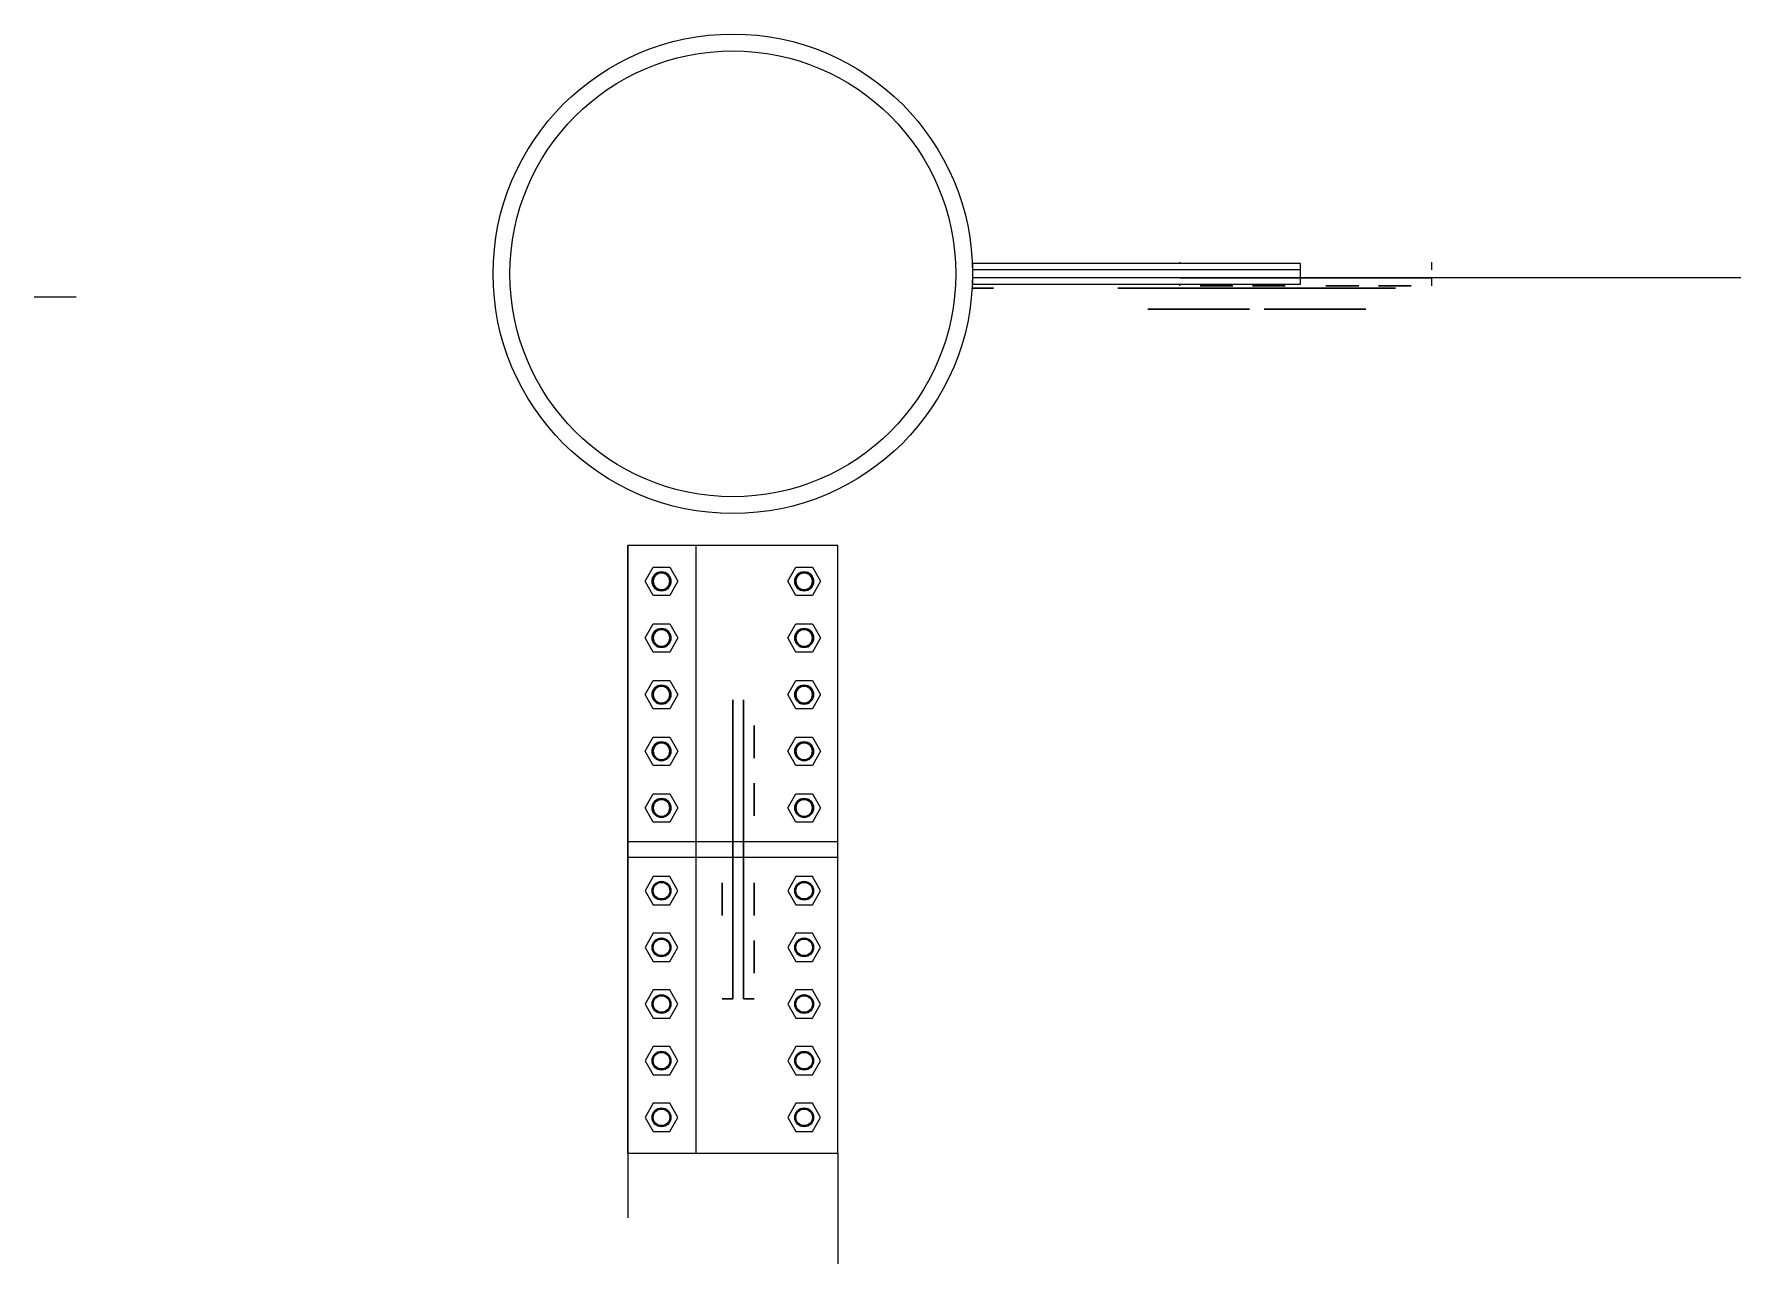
# Model space of a CAD drawing. Header units: millimetres. Extents: x 14334 to 17359, y -53480 to -49693.
# Drawn here: x 14334 to 15961, y -50865 to -49693 of the extents above; entities outside this region: 1.
import ezdxf

# ---------------------------------------------------------------- set-up
doc = ezdxf.new("R2010")
doc.units = ezdxf.units.MM
doc.linetypes.add('Tratto', pattern=[6.35, 3.175, -3.175])
for name, color, linetype, lineweight in [('bulloni', 5, 'Continuous', 18), ('S-BEAM', 7, 'Continuous', 18), ('S-FSTN', 7, 'Continuous', 18), ('tratteggio', 7, 'Tratto', 15)]:
    doc.layers.add(name, color=color, linetype=linetype, lineweight=lineweight)
doc.layers.add('HE260A', color=6, linetype='Continuous', transparency=0.5)

# ---------------------------------------------------------------- blocks, each defined once
blk = doc.blocks.new('*U40')
at = {"layer": 'bulloni'}
blk.add_lwpolyline([(-15.6, 0), (-7.8, -13.5), (7.8, -13.5), (15.6, 0), (7.8, 13.5), (-7.8, 13.5)], close=True, dxfattribs=at)
for radius in [9, 7.88]:
    blk.add_circle((0, 0), radius, dxfattribs=at)
blk = doc.blocks.new('*U41')
at = {"color": 0, "linetype": 'ByBlock', "lineweight": -2, "transparency": 16777216}
for p in [(0, 0), (136, 0), (0, -54), (136, -54), (0, -108), (136, -108), (0, -162), (136, -162), (0, -216), (136, -216)]:
    blk.add_blockref('*U40', p, dxfattribs=at)
blk = doc.blocks.new('*U42')
at = {"layer": 'bulloni'}
blk.add_lwpolyline([(-15.6, 0), (-7.8, -13.5), (7.8, -13.5), (15.6, 0), (7.8, 13.5), (-7.8, 13.5)], close=True, dxfattribs=at)
for radius in [9, 7.88]:
    blk.add_circle((0, 0), radius, dxfattribs=at)
blk = doc.blocks.new('*U43')
at = {"color": 0, "linetype": 'ByBlock', "lineweight": -2, "transparency": 16777216}
for p in [(0, 0), (136, 0), (0, -54), (136, -54), (0, -108), (136, -108), (0, -162), (136, -162), (0, -216), (136, -216)]:
    blk.add_blockref('*U42', p, dxfattribs=at)
blk = doc.blocks.new('*U45')
at = {"layer": 'bulloni'}
blk.add_lwpolyline([(-15.6, 0), (-7.8, -13.5), (7.8, -13.5), (15.6, 0), (7.8, 13.5), (-7.8, 13.5)], close=True, dxfattribs=at)
for radius in [9, 7.88]:
    blk.add_circle((0, 0), radius, dxfattribs=at)
blk = doc.blocks.new('*U46')
at = {"color": 0, "linetype": 'ByBlock', "lineweight": -2, "transparency": 16777216}
for p in [(0, 0), (50, 0), (0, -50), (50, -50), (0, -100), (50, -100)]:
    blk.add_blockref('*U45', p, dxfattribs=at)
blk = doc.blocks.new('*U53')
at = {"layer": 'bulloni'}
blk.add_lwpolyline([(-15.6, 0), (-7.8, -13.5), (7.8, -13.5), (15.6, 0), (7.8, 13.5), (-7.8, 13.5)], close=True, dxfattribs=at)
for radius in [9, 7.88]:
    blk.add_circle((0, 0), radius, dxfattribs=at)
blk = doc.blocks.new('*U54')
at = {"color": 0, "linetype": 'ByBlock', "lineweight": -2, "transparency": 16777216}
for p in [(0, 0), (50, 0), (0, -54), (50, -54)]:
    blk.add_blockref('*U53', p, dxfattribs=at)
blk = doc.blocks.new('*U77')
at = {"layer": 'bulloni'}
blk.add_lwpolyline([(-15.6, 0), (-7.8, -13.5), (7.8, -13.5), (15.6, 0), (7.8, 13.5), (-7.8, 13.5)], close=True, dxfattribs=at)
for radius in [9, 7.88]:
    blk.add_circle((0, 0), radius, dxfattribs=at)
blk = doc.blocks.new('*U78')
at = {"color": 0, "linetype": 'ByBlock', "lineweight": -2, "transparency": 16777216}
for p in [(0, 0), (55, 0), (0, -55), (55, -55), (0, -110), (55, -110), (0, -165), (55, -165)]:
    blk.add_blockref('*U77', p, dxfattribs=at)

msp = doc.modelspace()

# ---------------------------------------------------------------- hatches: boundary and pattern name
h = msp.add_hatch()
h.set_pattern_fill('ANSI31', color=256, angle=48)
edge = h.paths.add_edge_path()
edge.add_line((17320.6, -53479.9), (17320.6, -53265.2))
edge.add_spline(control_points=[(17338.5, -53250.9), (17338.9, -53250.7), (17339.2, -53250.4), (17339.6, -53250.1)], knot_values=[20.715818, 20.715818, 20.715818, 20.715818, 21.912276, 21.912276, 21.912276, 21.912276], degree=3, periodic=0)
edge.add_spline(control_points=[(17346.1, -53245.1), (17350.2, -53242), (17354.4, -53238.9), (17358.6, -53236)], knot_values=[29.401765, 29.401765, 29.401765, 29.401765, 43.815558, 43.815558, 43.815558, 43.815558], degree=3, periodic=0)

# ---------------------------------------------------------------- linework, layer by layer
for p, q in [((15426, -49911.5), (15426, -49910.1)), ((15666, -49910.1), (15666, -49917.6)), ((15666, -49925.1), (15666, -49932.6)), ((15426, -49932.6), (15426, -49931.2))]:
    msp.add_line(p, q)
for points in [[(15228.5, -49931.3), (15541.2, -49931.2), (15541.2, -49911.4), (15228.5, -49911.6)], [(14900, -50759.3), (15100, -50759.3), (15100, -50180.4), (14900, -50180.4)]]:
    msp.add_lwpolyline(points, close=True)
for points in [[(14771.5, -49921.3), (14771.5, -49921.3)], [(15541.2, -49917.6), (15228.5, -49917.6)], [(15541.2, -49925.1), (15228.5, -49925.1)], [(14900, -50462.4), (15000, -50462.4), (15100, -50462.4)], [(14900, -50477.4), (15100, -50477.4)], [(14900, -50477.4), (14900, -50821)], [(15100, -50759.3), (15100, -50864.9)]]:
    msp.add_lwpolyline(points)
at = {"extrusion": (0, 1, -1.83697e-16), "elevation": -49925.1}
for points in [[(-15541, -12.5), (-15228.5, -12.5)], [(-15541, -1.3), (-15228.5, -1.3)], [(-15439.4, -484), (-15228.5, -482.4)], [(-15551, 0), (-15551, -40)]]:
    msp.add_lwpolyline(points, dxfattribs=at)
at = {"extrusion": (1, -1.83697e-16, -1.83697e-16), "elevation": 14900}
for points in [[(-50180.4, -500), (-50759.3, -500), (-50759.3, -516), (-50180.4, -516)], [(-50180.4, -32), (-50759.3, -32), (-50759.3, -16), (-50180.4, -16)]]:
    msp.add_lwpolyline(points, close=True, dxfattribs=at)
at = {"extrusion": (1, -1.83697e-16, 3.37446e-32)}
for elevation in [15000, 15010.2]:
    msp.add_lwpolyline([(-50612.4, -127.5), (-50327.3, -127.5), (-50327.3, -372.5), (-50612.4, -372.5)], close=True, dxfattribs=dict(at, elevation=elevation))
at = {"extrusion": (1, -1.83697e-16, -1.83697e-16), "elevation": 15000}
for points in [[(-50477.4, -32), (-50477.4, -127.5)], [(-50477.4, -372.5), (-50477.4, -468)]]:
    msp.add_lwpolyline(points, dxfattribs=at)
at = {"extrusion": (0, -1, 6.12323e-17), "elevation": 50612.4}
for points in [[(15000, -127.5), (14989.8, -127.5), (14989.8, -372.5), (15000, -372.5)], [(15020.4, -127.5), (15010.2, -127.5), (15010.2, -372.5), (15020.4, -372.5)]]:
    msp.add_lwpolyline(points, close=True, dxfattribs=at)
for points in [[(14989.8, -127.5), (14989.8, -159.5)], [(15020.4, -127.5), (15020.4, -167.5)]]:
    msp.add_lwpolyline(points, dxfattribs=at)
at = {"extrusion": (1, 0, -1.83697e-16), "elevation": 15020.4}
msp.add_lwpolyline([(-50612.4, -127.5), (-50612.4, -167.5)], dxfattribs=at)
for centre, radius in [((15000, -49921.3), 228.5), ((15000, -49921.3, -500), 228.5), ((15000, -49921.3), 212.5), ((14932, -50214.4, -500), 9), ((15068, -50214.4, -500), 9), ((14932, -50268.4, -500), 9), ((15068, -50268.4, -500), 9), ((14932, -50322.4, -500), 9), ((15068, -50322.4, -500), 9), ((14932, -50376.4, -500), 9), ((15068, -50376.4, -500), 9), ((14932, -50430.4, -500), 9), ((15068, -50430.4, -500), 9)]:
    msp.add_circle(centre, radius)
at = {"extrusion": (0, 1, -1.83697e-16)}
msp.add_arc((-15228.5, -12.5, -49925.1), 20, 180, 270, dxfattribs=at)
at = {"layer": 'bulloni', "extrusion": (0, 1, -1.83697e-16)}
for points, elevation in [([(-15445.4, -175), (-15453.2, -161.5), (-15468.8, -161.5), (-15476.6, -175), (-15468.8, -188.5), (-15453.2, -188.5)], -49932.6), ([(-15445.4, -125), (-15453.2, -111.5), (-15468.8, -111.5), (-15476.6, -125), (-15468.8, -138.5), (-15453.2, -138.5)], -49932.6), ([(-15445.4, -75), (-15453.2, -61.5), (-15468.8, -61.5), (-15476.6, -75), (-15468.8, -88.5), (-15453.2, -88.5)], -49932.6), ([(-15495.4, -175), (-15503.2, -161.5), (-15518.8, -161.5), (-15526.6, -175), (-15518.8, -188.5), (-15503.2, -188.5)], -49932.6), ([(-15495.4, -125), (-15503.2, -111.5), (-15518.8, -111.5), (-15526.6, -125), (-15518.8, -138.5), (-15503.2, -138.5)], -49932.6), ([(-15495.4, -75), (-15503.2, -61.5), (-15518.8, -61.5), (-15526.6, -75), (-15518.8, -88.5), (-15503.2, -88.5)], -49932.6), ([(-15395.5, -369.2), (-15408.6, -360.8), (-15422.5, -367.9), (-15423.2, -383.5), (-15410.1, -391.9), (-15396.2, -384.8)], -49955.1), ([(-15420.3, -321.2), (-15433.4, -312.8), (-15447.3, -320), (-15448, -335.5), (-15434.9, -343.9), (-15421, -336.8)], -49955.1), ([(-15439.9, -392.1), (-15453, -383.7), (-15466.9, -390.9), (-15467.6, -406.4), (-15454.5, -414.9), (-15440.6, -407.7)], -49955.1), ([(-15464.7, -344.2), (-15477.8, -335.7), (-15491.7, -342.9), (-15492.4, -358.5), (-15479.3, -366.9), (-15465.4, -359.7)], -49955.1)]:
    msp.add_lwpolyline(points, close=True, dxfattribs=dict(at, elevation=elevation))
at = {"layer": 'bulloni', "extrusion": (1, -1.83697e-16, 3.37446e-32)}
for points, elevation in [([(-50532.9, -167.5), (-50525.2, -154), (-50509.6, -154), (-50501.8, -167.5), (-50509.6, -181), (-50525.2, -181)], 14989.8), ([(-50532.9, -332.5), (-50525.2, -319), (-50509.6, -319), (-50501.8, -332.5), (-50509.6, -346), (-50525.2, -346)], 15020.4), ([(-50532.9, -277.5), (-50525.2, -264), (-50509.6, -264), (-50501.8, -277.5), (-50509.6, -291), (-50525.2, -291)], 15020.4), ([(-50532.9, -222.5), (-50525.2, -209), (-50509.6, -209), (-50501.8, -222.5), (-50509.6, -236), (-50525.2, -236)], 15020.4), ([(-50532.9, -167.5), (-50525.2, -154), (-50509.6, -154), (-50501.8, -167.5), (-50509.6, -181), (-50525.2, -181)], 15020.4), ([(-50587.9, -332.5), (-50580.2, -319), (-50564.6, -319), (-50556.8, -332.5), (-50564.6, -346), (-50580.2, -346)], 15020.4), ([(-50587.9, -277.5), (-50580.2, -264), (-50564.6, -264), (-50556.8, -277.5), (-50564.6, -291), (-50580.2, -291)], 15020.4), ([(-50587.9, -222.5), (-50580.2, -209), (-50564.6, -209), (-50556.8, -222.5), (-50564.6, -236), (-50580.2, -236)], 15020.4), ([(-50587.9, -167.5), (-50580.2, -154), (-50564.6, -154), (-50556.8, -167.5), (-50564.6, -181), (-50580.2, -181)], 15020.4)]:
    msp.add_lwpolyline(points, close=True, dxfattribs=dict(at, elevation=elevation))
at = {"layer": 'bulloni', "extrusion": (0, 1, -1.83697e-16)}
for centre, radius in [((-15461, -175, -49932.6), 9), ((-15461, -125, -49932.6), 9), ((-15461, -75, -49932.6), 9), ((-15461, -175, -49932.6), 7.88), ((-15461, -125, -49932.6), 7.88), ((-15461, -75, -49932.6), 7.88), ((-15511, -175, -49932.6), 9), ((-15511, -125, -49932.6), 9), ((-15511, -75, -49932.6), 9), ((-15511, -175, -49932.6), 7.88), ((-15511, -125, -49932.6), 7.88), ((-15511, -75, -49932.6), 7.88), ((-15409.3, -376.3, -49955.1), 9), ((-15409.3, -376.3, -49955.1), 7.87), ((-15453.8, -399.3, -49955.1), 9), ((-15453.8, -399.3, -49955.1), 7.87), ((-15478.6, -351.3, -49955.1), 9), ((-15478.6, -351.3, -49955.1), 7.87)]:
    msp.add_circle(centre, radius, dxfattribs=at)
at = {"layer": 'bulloni', "extrusion": (1, -1.83697e-16, 3.37446e-32)}
for centre, radius in [((-50517.4, -167.5, 14989.8), 9), ((-50517.4, -167.5, 14989.8), 7.88), ((-50517.4, -332.5, 15020.4), 9), ((-50517.4, -277.5, 15020.4), 9), ((-50517.4, -222.5, 15020.4), 9), ((-50517.4, -167.5, 15020.4), 9), ((-50517.4, -332.5, 15020.4), 7.88), ((-50517.4, -277.5, 15020.4), 7.88), ((-50517.4, -222.5, 15020.4), 7.88), ((-50517.4, -167.5, 15020.4), 7.88), ((-50572.4, -332.5, 15020.4), 9), ((-50572.4, -277.5, 15020.4), 9), ((-50572.4, -222.5, 15020.4), 9), ((-50572.4, -167.5, 15020.4), 9), ((-50572.4, -332.5, 15020.4), 7.88), ((-50572.4, -277.5, 15020.4), 7.88), ((-50572.4, -222.5, 15020.4), 7.88), ((-50572.4, -167.5, 15020.4), 7.88)]:
    msp.add_circle(centre, radius, dxfattribs=at)
at = {"layer": 'HE260A'}
msp.add_line((15000, -50469.8, 16), (15000, -50469.8, -250), dxfattribs=at)
at = {"layer": 'HE260A', "extrusion": (0, -1, 0), "elevation": 49935.1}
msp.add_lwpolyline([(15248.5, -16), (15228.5, -16), (15228.5, -36, 0.414108)], format="xyb", close=True, dxfattribs=at)
at = {"layer": 'HE260A'}
for points in [[(14334, -49943.2, -40), (14374, -49943.2, -40), (14374, -49943.2, -210)], [(14900, -50759.3, -32), (14965, -50759.3, -32), (14965, -50759.3, -16), (14965, -50180.4, -16), (14965, -50180.4, -32), (14965, -50180.4, -16)]]:
    msp.add_polyline3d(points, dxfattribs=at)
at = {"layer": 'S-BEAM', "extrusion": (0, 1, -1.83697e-16)}
for p, q in [((15541, -49925.1, -210), (15541, -49925.1, -237.5)), ((15960.9, -49925.1, -730.9), (15606.4, -49925.1, -541.8))]:
    msp.add_line(p, q, dxfattribs=at)
at = {"layer": 'S-BEAM', "extrusion": (0, 1, 1.83697e-16)}
msp.add_line((15960.9, -49925.1, 480.9), (15606.4, -49925.1, 291.8), dxfattribs=at)
at = {"layer": 'S-FSTN', "extrusion": (0, 1, -1.83697e-16)}
msp.add_line((15541, -49925.1, -295.8), (15541, -49925.1, -250), dxfattribs=at)
for points, elevation in [([(-15426, -40), (-15426, -210), (-15666, -210), (-15666, -40)], -49925.1), ([(-15631.5, -397.2), (-15419.5, -287), (-15367.1, -388.3), (-15579.2, -498.5)], -49935.1)]:
    msp.add_lwpolyline(points, close=True, dxfattribs=dict(at, elevation=elevation))
at = {"layer": 'tratteggio', "extrusion": (1, -1.83697e-16, -1.83697e-16), "elevation": 15000}
msp.add_lwpolyline([(-50477.4, -127.5), (-50477.4, -372.5)], dxfattribs=at)

# ---------------------------------------------------------------- block references
at = {"extrusion": (0, 1, -1.83697e-16), "xscale": -1}
for name, p, rotation in [('*U46', (-15631, -175, -49932.6), 180), ('*U54', (-15564.8, -456.7, -49955.1), 207.3238909274841)]:
    msp.add_blockref(name, p, dxfattribs=dict(at, rotation=rotation))
at = {"xscale": -1, "rotation": 180}
msp.add_blockref('*U41', (14932, -50430.4, 16), dxfattribs=at)
at = {"extrusion": (1, -1.83697e-16, 3.37446e-32), "rotation": 180}
msp.add_blockref('*U78', (-50367.3, -332.5, 15020.4), dxfattribs=at)
msp.add_blockref('*U43', (14932, -50509.3, 16))

doc.saveas('drawing.dxf')
